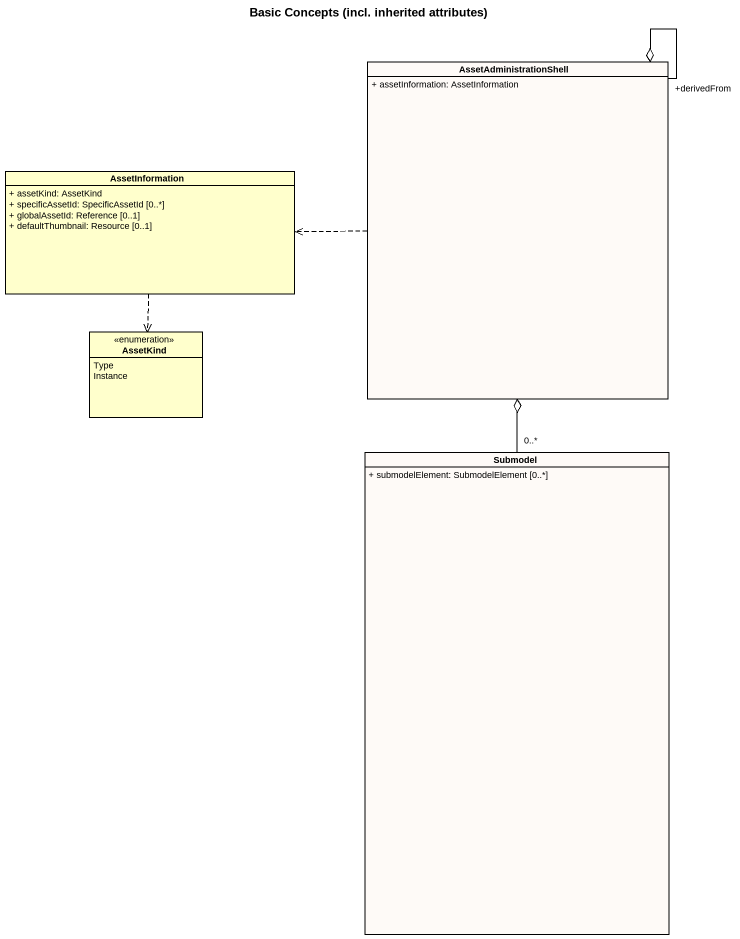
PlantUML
@startuml
title Basic Concepts (incl. inherited attributes)
hide circle
hide empty members
skinparam classAttributeIconSize 0
class AssetAdministrationShell #FEFAF7 {
  + assetInformation: AssetInformation
}
class AssetInformation {
  + assetKind: AssetKind
  + specificAssetId: SpecificAssetId [0..*]
  + globalAssetId: Reference [0..1]
  + defaultThumbnail: Resource [0..1]
}
enum AssetKind {
  Type
  Instance
}
class Submodel #FEFAF7 {
  + submodelElement: SubmodelElement [0..*]
}
AssetAdministrationShell "+derivedFrom" --o AssetAdministrationShell
AssetAdministrationShell .left.> AssetInformation
AssetInformation ..> AssetKind
Submodel "0..*" -up-o AssetAdministrationShell
@enduml
